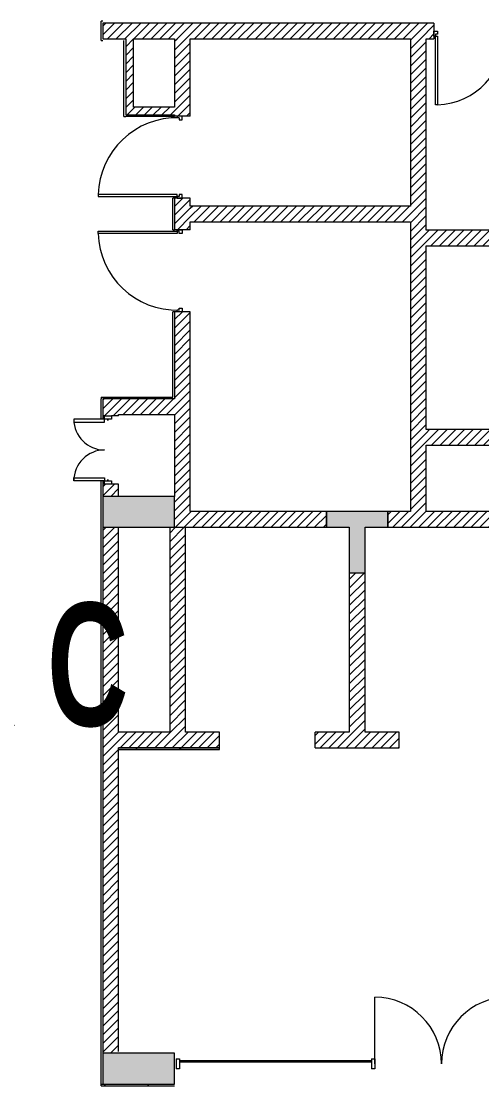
# Model space of a CAD drawing. Header units: millimetres. Extents: x -106145 to 154907, y -84585 to 152038.
# Drawn here: x 105734 to 112479, y 73855 to 89435 of the extents above; entities that cross this region are included whole.
import ezdxf

# ---------------------------------------------------------------- set-up
doc = ezdxf.new("R2010")
doc.units = ezdxf.units.MM
for name, color, linetype, lineweight in [('A-DOOR', 7, 'Continuous', 5), ('A-DOOR-FRAM', 7, 'Continuous', 9), ('A-GLAZ-CURT', 7, 'Continuous', 5), ('A-GLAZ-CWMG', 7, 'Continuous', 5), ('A-WALL', 7, 'Continuous', 5), ('A-WALL-PATT', 7, 'Continuous', 5), ('G-ANNO-TEXT', 7, 'Continuous', 9), ('S-COLS', 7, 'Continuous', 5)]:
    doc.layers.add(name, color=color, linetype=linetype, lineweight=lineweight)
doc.styles.add('Swis721 Cn BT_B', font='swisscb.ttf', dxfattribs={"width": 0.8, "height": 1800})
pattern_1 = [(45, (0, 0), (-63.63961, 63.63961), [])]
pattern_2 = [(45, (0, 0), (-318.198, 318.198), [])]

# ---------------------------------------------------------------- blocks, each defined once
blk = doc.blocks.new('M_Concrete-Rectangular-Column - 1050 x 450-11797062-Site Plan -MAIN')
at = {"layer": 'S-COLS', "true_color": 0xd4d4d4}
blk.add_hatch(color=254, dxfattribs=at).paths.add_polyline_path([(-525, -225), (525, -225), (524, 225), (-525, 225)], flags=0)
at = {"layer": 'S-COLS', "color": 254, "true_color": 0xdddddd}
for p, q in [((525, 225), (-525, 225)), ((-525, 225), (-525, -225)), ((525, -225), (525, 225)), ((-525, -225), (525, -225))]:
    blk.add_line(p, q, dxfattribs=at)
blk = doc.blocks.new('Columns 4 - Columns 4-2543545-Site Plan -MAIN')
at = {"layer": 'S-COLS', "true_color": 0xd4d4d4}
h = blk.add_hatch(color=254, dxfattribs=at)
h.paths.add_polyline_path([(116629, 81280), (116859, 81280), (116859, 82030), (117679, 82030), (117679, 82330), (116629, 82330), (116629, 81970)], flags=0)
h.paths.add_polyline_path([(121159, 81360), (121389, 81360), (121389, 82260), (120489, 82260), (120489, 82030), (121159, 82030), (121159, 81480)], flags=0)
h.paths.add_polyline_path([(110539, 81360), (110769, 81360), (110769, 82030), (111104, 82030), (111104, 82260), (110204, 82260), (110204, 82030), (110539, 82030)], flags=0)
at = {"layer": 'S-COLS', "color": 254, "true_color": 0xdddddd}
for p, q in [((117679, 82330), (116629, 82330)), ((116629, 82330), (116629, 81280)), ((117679, 82030), (117679, 82330)), ((111104, 82260), (110204, 82260)), ((110204, 82030), (110204, 82260)), ((111104, 82030), (111104, 82260)), ((121389, 82260), (120489, 82260)), ((120489, 82030), (120489, 82260)), ((121389, 81510), (121389, 82260)), ((110204, 82030), (110539, 82030)), ((110539, 82030), (110539, 81360)), ((110769, 81360), (110769, 82030)), ((110769, 82030), (111104, 82030)), ((116859, 81280), (116859, 82030)), ((116859, 82030), (117679, 82030)), ((120489, 82030), (121159, 82030)), ((121159, 82030), (121159, 81360)), ((110539, 81360), (110769, 81360)), ((121159, 81360), (121389, 81360)), ((121389, 81360), (121389, 81480)), ((116859, 81280), (116629, 81280))]:
    blk.add_line(p, q, dxfattribs=at)
blk = doc.blocks.new('DC_SglFl-W-Int - BFWD6 1_2-15013478-Site Plan -MAIN')
at = {"layer": 'A-DOOR', "color": 254, "lineweight": 9, "true_color": 0xdddddd}
for p, q in [((547, -77.5), (547, -1231.5)), ((577, -77.5), (547, -77.5)), ((577, -1231.5), (577, -77.5)), ((547, -1231.5), (577, -1231.5))]:
    blk.add_line(p, q, dxfattribs=at)
at = {"layer": 'A-DOOR', "color": 254, "true_color": 0xdddddd}
blk.add_arc((577, -77.5), 1154.4, 178.51084, 268.51084, dxfattribs=at)
at = {"layer": 'A-DOOR-FRAM', "color": 254, "true_color": 0xdddddd}
for p, q in [((-600, -2.5), (-600, -77.5)), ((-547, -2.5), (-600, -2.5)), ((-600, -77.5), (-577, -77.5)), ((-577, -47.5), (-547, -47.5)), ((-577, -47.5), (-577, -77.5)), ((-547, -47.5), (-547, -2.5)), ((547, -2.5), (547, -47.5)), ((600, -2.5), (547, -2.5)), ((547, -47.5), (577, -47.5)), ((577, -47.5), (577, -77.5)), ((577, -77.5), (600, -77.5)), ((600, -77.5), (600, -2.5))]:
    blk.add_line(p, q, dxfattribs=at)
blk = doc.blocks.new('DC_SglFl-W-Int - BFWD6 1_2-15013509-Site Plan -MAIN')
at = {"layer": 'A-DOOR', "color": 254, "lineweight": 9, "true_color": 0xdddddd}
for p, q in [((547, 77.5), (547, 1231.5)), ((547, 1231.5), (577, 1231.5)), ((577, 1231.5), (577, 77.5)), ((577, 77.5), (547, 77.5))]:
    blk.add_line(p, q, dxfattribs=at)
at = {"layer": 'A-DOOR', "color": 254, "true_color": 0xdddddd}
blk.add_arc((577, 77.5), 1154.4, 91.48916, 181.48916, dxfattribs=at)
at = {"layer": 'A-DOOR-FRAM', "color": 254, "true_color": 0xdddddd}
for p, q in [((-600, 2.5), (-600, 77.5)), ((-600, 77.5), (-577, 77.5)), ((-547, 2.5), (-600, 2.5)), ((-577, 47.5), (-577, 77.5)), ((-577, 47.5), (-547, 47.5)), ((-547, 47.5), (-547, 2.5)), ((547, 47.5), (577, 47.5)), ((547, 2.5), (547, 47.5)), ((600, 2.5), (547, 2.5)), ((577, 77.5), (600, 77.5)), ((577, 47.5), (577, 77.5)), ((600, 77.5), (600, 2.5))]:
    blk.add_line(p, q, dxfattribs=at)
blk = doc.blocks.new('M_Door-Passage-Double-Flush - SHD 1_0-11754630-Site Plan -MAIN')
at = {"layer": 'A-DOOR', "color": 254, "lineweight": 9, "true_color": 0xdddddd}
for p, q in [((-405, -96.35), (-450, -96.35)), ((-450, -96.35), (-450, -121.35)), ((-450, -146.35), (-450, -546.35)), ((-405, -546.35), (-405, -96.35)), ((405, -96.35), (450, -96.35)), ((405, -546.35), (405, -96.35)), ((450, -96.35), (450, -121.35)), ((450, -146.35), (450, -546.35)), ((-450, -546.35), (-405, -546.35)), ((450, -546.35), (405, -546.35))]:
    blk.add_line(p, q, dxfattribs=at)
at = {"layer": 'A-DOOR', "color": 254, "true_color": 0xdddddd}
for centre, start, end in [((-450, -96.35), 270, 360), ((450, -96.35), 180, 270)]:
    blk.add_arc(centre, 450, start, end, dxfattribs=at)
at = {"layer": 'A-DOOR-FRAM', "color": 254, "true_color": 0xdddddd}
for p, q in [((-500, 3.65), (-450, 3.65)), ((-500, -96.35), (-500, 3.65)), ((-450, 3.65), (-450, -45.5625)), ((450, 3.65), (500, 3.65)), ((450, -45.5625), (450, 3.65)), ((500, 3.65), (500, -96.35)), ((-450, -96.35), (-500, -96.35)), ((-450, -45.5625), (-434.125, -45.5625)), ((-450, -46.5875), (-450, -96.35)), ((-434.125, -46.5875), (-450, -46.5875)), ((-434.125, -45.5625), (-434.125, -46.5875)), ((434.125, -45.5625), (450, -45.5625)), ((434.125, -46.5875), (434.125, -45.5625)), ((450, -46.5875), (434.125, -46.5875)), ((450, -96.35), (450, -46.5875)), ((500, -96.35), (450, -96.35))]:
    blk.add_line(p, q, dxfattribs=at)
blk = doc.blocks.new('System Panel - Glazed-13179209-Site Plan -MAIN')
at = {"layer": 'A-GLAZ-CURT', "color": 254, "lineweight": 9, "true_color": 0xdddddd}
for p, q in [((-696.25, -24.5), (696.25, -24.5)), ((-696.25, -49.5), (-696.25, -24.5)), ((696.25, -49.5), (-696.25, -49.5)), ((696.25, -49.5), (696.25, -24.5))]:
    blk.add_line(p, q, dxfattribs=at)
blk = doc.blocks.new('System Panel - Glazed-13179221-Site Plan -MAIN')
at = {"layer": 'A-GLAZ-CURT', "color": 254, "lineweight": 9, "true_color": 0xdddddd}
for p, q in [((-708.75, -24.5), (708.75, -24.5)), ((-708.75, -49.5), (-708.75, -24.5)), ((708.75, -49.5), (-708.75, -49.5)), ((708.75, -49.5), (708.75, -24.5))]:
    blk.add_line(p, q, dxfattribs=at)
blk = doc.blocks.new('M_Curtain Wall Dbl Glass - LOBBY FIRE GLASS DOOR-15013692-Site Plan -MAIN')
at = {"layer": 'A-DOOR', "color": 254, "lineweight": 9, "true_color": 0xdddddd}
for p, q in [((-975, 0), (-975, -975)), ((975, 0), (975, -975))]:
    blk.add_line(p, q, dxfattribs=at)
at = {"layer": 'A-DOOR', "color": 254, "true_color": 0xdddddd}
for centre, start, end in [((-975, 0), 270, 360), ((975, 0), 180, 270)]:
    blk.add_arc(centre, 975, start, end, dxfattribs=at)
blk = doc.blocks.new('DC_SglFl-W-Int - FIRE 1_05 wall opening_TYPE A-15005799-Site Plan -MAIN')
at = {"layer": 'A-DOOR', "color": 254, "lineweight": 9, "true_color": 0xdddddd}
for p, q in [((472, 77.5), (472, 1081.5)), ((472, 1081.5), (502, 1081.5)), ((502, 1081.5), (502, 77.5)), ((502, 77.5), (472, 77.5))]:
    blk.add_line(p, q, dxfattribs=at)
at = {"layer": 'A-DOOR', "color": 254, "true_color": 0xdddddd}
blk.add_arc((502, 77.5), 1004.4, 91.71152, 181.71152, dxfattribs=at)
at = {"layer": 'A-DOOR-FRAM', "color": 254, "true_color": 0xdddddd}
for p, q in [((-525, 2.5), (-525, 77.5)), ((-525, 77.5), (-502, 77.5)), ((-472, 2.5), (-525, 2.5)), ((-502, 47.5), (-502, 77.5)), ((-502, 47.5), (-472, 47.5)), ((-472, 47.5), (-472, 2.5)), ((472, 47.5), (502, 47.5)), ((472, 2.5), (472, 47.5)), ((525, 2.5), (472, 2.5)), ((502, 77.5), (525, 77.5)), ((502, 47.5), (502, 77.5)), ((525, 77.5), (525, 2.5))]:
    blk.add_line(p, q, dxfattribs=at)
blk = doc.blocks.new('Rectangular Mullion - 50 x 150mm-13179208-Site Plan -MAIN')
at = {"layer": 'A-GLAZ-CWMG', "color": 254, "lineweight": 18, "true_color": 0xdddddd}
for p, q in [((25, 75), (-25, 75)), ((-25, 75), (-25, -75)), ((25, 75), (25, -75)), ((-25, -75), (25, -75))]:
    blk.add_line(p, q, dxfattribs=at)
blk = doc.blocks.new('Rectangular Mullion - 50 x 150mm-13179211-Site Plan -MAIN')
at = {"layer": 'A-GLAZ-CWMG', "color": 254, "lineweight": 18, "true_color": 0xdddddd}
for p, q in [((0, 75), (-50, 75)), ((-50, 75), (-50, -75)), ((0, 75), (0, -75)), ((-50, -75), (0, -75))]:
    blk.add_line(p, q, dxfattribs=at)
blk = doc.blocks.new('MM-HOSPITAL BLOCK-C_2022_11_01_Facade reworking_rvt-1-Site Plan -MAIN')
at = {"layer": 'A-WALL-PATT', "true_color": 0xaaaaaa}
h = blk.add_hatch(dxfattribs=at)
h.set_pattern_fill('FP_10', color=253, style=0, pattern_type=2)
h.set_pattern_definition(pattern_1)
h.paths.add_polyline_path([(106929, 89180), (111779, 89180), (111779, 89410), (106929, 89410), (106929, 89346)], flags=0)
h.paths.add_polyline_path([(112829, 89180), (116394, 89180), (116394, 89410), (112829, 89410)], flags=0)
h = blk.add_hatch(dxfattribs=at)
h.set_pattern_fill('FP_10', color=253, style=0, pattern_type=2)
h.set_pattern_definition(pattern_1)
h.paths.add_polyline_path([(107264, 88180), (107379, 88180), (107379, 89180), (107264, 89180)], flags=0)
h = blk.add_hatch(dxfattribs=at)
h.set_pattern_fill('FP_10', color=253, style=0, pattern_type=2)
h.set_pattern_definition(pattern_1)
h.paths.add_polyline_path([(107979, 82260), (108209, 82260), (108209, 85184), (107979, 85184), (107979, 82480)], flags=0)
h.paths.add_polyline_path([(107979, 86384), (108209, 86384), (108209, 86846), (107979, 86846)], flags=0)
h.paths.add_polyline_path([(107979, 88046), (108209, 88046), (108209, 89180), (107979, 89180), (107979, 88065)], flags=0)
h = blk.add_hatch(dxfattribs=at)
h.set_pattern_fill('FP_10', color=253, style=0, pattern_type=2)
h.set_pattern_definition(pattern_1)
h.paths.add_polyline_path([(111434, 82260), (111664, 82260), (111664, 89180), (111434, 89180), (111434, 85658)], flags=0)
h = blk.add_hatch(dxfattribs=at)
h.set_pattern_fill('FP_10', color=253, style=0, pattern_type=2)
h.set_pattern_definition(pattern_1)
h.paths.add_polyline_path([(107977, 88065), (107979, 88065), (107977, 88180), (107264, 88180), (107264, 88065)], flags=0)
h = blk.add_hatch(dxfattribs=at)
h.set_pattern_fill('FP_10', color=253, style=0, pattern_type=2)
h.set_pattern_definition(pattern_1)
h.paths.add_polyline_path([(111434, 86500), (111434, 86730), (108209, 86730), (108209, 86500)], flags=0)
h = blk.add_hatch(dxfattribs=at)
h.set_pattern_fill('FP_10', color=253, style=0, pattern_type=2)
h.set_pattern_definition(pattern_1)
h.paths.add_polyline_path([(116164, 86150), (116164, 86380), (111664, 86380), (111664, 86150), (112178, 86150)], flags=0)
h = blk.add_hatch(dxfattribs=at)
h.set_pattern_fill('FP_10', color=253, style=0, pattern_type=2)
h.set_pattern_definition(pattern_1)
h.paths.add_polyline_path([(106929, 82480), (107159, 82480), (107159, 82660), (106929, 82660), (106929, 82635)], flags=0)
h.paths.add_polyline_path([(107004, 83660), (107159, 83660), (107159, 83910), (106929, 83910), (106929, 83660), (106954, 83660)], flags=0)
h = blk.add_hatch(dxfattribs=at)
h.set_pattern_fill('FP_10', color=253, style=0, pattern_type=2)
h.set_pattern_definition(pattern_1)
h.paths.add_polyline_path([(107159, 83680), (107979, 83680), (107977, 83910), (107159, 83910)], flags=0)
h = blk.add_hatch(dxfattribs=at)
h.set_pattern_fill('FP_10', color=253, style=0, pattern_type=2)
h.set_pattern_definition(pattern_1)
h.paths.add_polyline_path([(120580, 83230), (121159, 83230), (121159, 83460), (111664, 83460), (111664, 83230), (116379, 83230)], flags=0)
h = blk.add_hatch(dxfattribs=at)
h.set_pattern_fill('FP_10', color=253, style=0, pattern_type=2)
h.set_pattern_definition(pattern_1)
h.paths.add_polyline_path([(110204, 82030), (110204, 82260), (107979, 82260), (107979, 82030)], flags=0)
h = blk.add_hatch(dxfattribs=at)
h.set_pattern_fill('FP_10', color=253, style=0, pattern_type=2)
h.set_pattern_definition(pattern_1)
h.paths.add_polyline_path([(113169, 82030), (116629, 82030), (116629, 82260), (111104, 82260), (111104, 82030), (112178, 82030)], flags=0)
h = blk.add_hatch(dxfattribs=at)
h.set_pattern_fill('FP_10', color=253, style=0, pattern_type=2)
h.set_pattern_definition(pattern_1)
h.paths.add_polyline_path([(106929, 74330), (107159, 74330), (107159, 82030), (106929, 82030), (106929, 78283)], flags=0)
h = blk.add_hatch(dxfattribs=at)
h.set_pattern_fill('FP_10', color=253, style=0, pattern_type=2)
h.set_pattern_definition(pattern_1)
h.paths.add_polyline_path([(108139, 79030), (108139, 82030), (107909, 82030), (107909, 79030), (107979, 79030)], flags=0)
h = blk.add_hatch(dxfattribs=at)
h.set_pattern_fill('FP_10', color=253, style=0, pattern_type=2)
h.set_pattern_definition(pattern_1)
h.paths.add_polyline_path([(110769, 79030), (110769, 81360), (110539, 81360), (110539, 79030)], flags=0)
h = blk.add_hatch(dxfattribs=at)
h.set_pattern_fill('FP_10', color=253, style=0, pattern_type=2)
h.set_pattern_definition(pattern_1)
h.paths.add_polyline_path([(115774, 78800), (115799, 78800), (115799, 79030), (115299, 79030), (115299, 78800)], flags=0)
h.paths.add_polyline_path([(113899, 78800), (113899, 79030), (112669, 79030), (112669, 78800)], flags=0)
h.paths.add_polyline_path([(111269, 78800), (111269, 79030), (110039, 79030), (110039, 78800)], flags=0)
h.paths.add_polyline_path([(108639, 78800), (108639, 79030), (107159, 79030), (107159, 78800), (107977, 78800)], flags=0)
h = blk.add_hatch(dxfattribs=at)
h.set_pattern_fill('FP_13', color=253, style=0, pattern_type=2)
h.set_pattern_definition(pattern_2)
h.paths.add_polyline_path([(107159, 78775), (108639, 78775), (108639, 78800), (107159, 78800)], flags=0)
h = blk.add_hatch(dxfattribs=at)
h.set_pattern_fill('FP_13', color=253, style=0, pattern_type=2)
h.set_pattern_definition(pattern_2)
h.paths.add_polyline_path([(107979, 73855), (107977, 73880), (106904, 73880), (106904, 73855), (107977, 73855)], flags=0)
at = {"layer": 'A-WALL', "color": 254, "true_color": 0xdddddd}
for p, q in [((106904, 89155), (106904, 89435)), ((106929, 89435), (106904, 89435)), ((106904, 89155), (106929, 89155)), ((107239, 88040), (107239, 89155)), ((107239, 88040), (107264, 88040)), ((107979, 88040), (107264, 88040)), ((107979, 88040), (107979, 88046)), ((107954, 86384), (107954, 86846)), ((107979, 86846), (107954, 86846)), ((107954, 86384), (107979, 86384)), ((107954, 83935), (107954, 85184)), ((107979, 85184), (107954, 85184)), ((106904, 83935), (107954, 83935)), ((106904, 83935), (106904, 83910)), ((106904, 83610), (106904, 83910)), ((106929, 83610), (106904, 83610)), ((106929, 83660), (106929, 83610)), ((106904, 73880), (106904, 82710)), ((106929, 82710), (106904, 82710)), ((106929, 82710), (106929, 82660)), ((107159, 78775), (107159, 78800))]:
    blk.add_line(p, q, dxfattribs=at)
at = {"layer": 'A-WALL', "color": 254, "lineweight": 18, "true_color": 0xdddddd}
for p, q in [((111779, 89410), (106929, 89410)), ((106929, 89410), (106929, 89180)), ((111779, 89410), (111779, 89180)), ((106929, 89180), (107264, 89180)), ((107264, 89180), (107264, 88180)), ((107379, 89180), (107979, 89180)), ((107379, 88180), (107379, 89180)), ((107979, 89180), (107979, 88180)), ((108209, 88046), (108209, 89180)), ((108209, 89180), (111434, 89180)), ((111434, 89180), (111434, 86730)), ((111664, 86380), (111664, 89180)), ((111664, 89180), (111779, 89180)), ((107264, 88180), (107264, 88065)), ((107264, 88065), (107979, 88065)), ((107979, 88180), (107379, 88180)), ((107979, 88065), (107979, 88046)), ((108209, 88046), (107979, 88046)), ((107979, 86846), (107979, 86384)), ((108209, 86846), (107979, 86846)), ((108209, 86730), (108209, 86846)), ((111434, 86730), (108209, 86730)), ((108209, 86384), (108209, 86500)), ((108209, 86500), (111434, 86500)), ((111434, 86500), (111434, 82260)), ((108209, 86384), (107979, 86384)), ((116164, 86380), (111664, 86380)), ((111664, 83460), (111664, 86150)), ((111664, 86150), (116164, 86150)), ((107979, 85184), (107979, 83910)), ((108209, 85184), (107979, 85184)), ((108209, 82260), (108209, 85184)), ((106929, 83910), (106929, 83660)), ((107159, 83910), (106929, 83910)), ((107979, 83910), (107159, 83910)), ((107159, 83660), (107159, 83680)), ((107159, 83680), (107979, 83680)), ((107979, 83680), (107979, 82480)), ((106954, 83660), (106929, 83660)), ((107159, 83660), (107054, 83660)), ((116164, 83460), (111664, 83460)), ((111664, 82260), (111664, 83230)), ((111664, 83230), (121159, 83230)), ((106929, 82660), (106929, 82480)), ((106954, 82660), (106929, 82660)), ((107159, 82660), (107054, 82660)), ((107159, 82480), (107159, 82660)), ((110204, 82260), (108209, 82260)), ((110204, 82260), (110204, 82030)), ((111434, 82260), (111104, 82260)), ((111104, 82260), (111104, 82030)), ((116629, 82260), (111664, 82260)), ((106929, 82030), (106929, 74330)), ((107159, 79030), (107159, 82030)), ((107909, 82030), (107909, 79030)), ((107979, 82030), (110204, 82030)), ((107979, 82030), (108139, 82030)), ((108139, 79030), (108139, 82030)), ((111104, 82030), (113169, 82030)), ((110539, 81360), (110539, 79030)), ((110539, 81360), (110769, 81360)), ((110769, 79030), (110769, 81360)), ((107909, 79030), (107159, 79030)), ((108639, 79030), (108139, 79030)), ((108639, 78800), (108639, 79030)), ((110539, 79030), (110039, 79030)), ((110039, 78800), (110039, 79030)), ((111269, 79030), (110769, 79030)), ((111269, 78800), (111269, 79030)), ((107159, 78800), (108639, 78800)), ((108639, 78800), (107159, 78800)), ((107159, 74355), (107159, 78775)), ((107159, 78775), (108639, 78775)), ((108639, 78775), (108639, 78800)), ((110039, 78800), (111269, 78800)), ((106904, 73880), (106929, 73880)), ((106904, 73855), (106904, 73880)), ((106904, 73855), (107979, 73855))]:
    blk.add_line(p, q, dxfattribs=at)
at = {"color": 253, "lineweight": 5, "true_color": 0xaaaaaa}
for name, p, rotation in [('DC_SglFl-W-Int - FIRE 1_05 wall opening_TYPE A-15005799-Site Plan -MAIN', (112304, 89295), 180), ('DC_SglFl-W-Int - BFWD6 1_2-15013478-Site Plan -MAIN', (108094, 87446), 269.9999999999998), ('DC_SglFl-W-Int - BFWD6 1_2-15013509-Site Plan -MAIN', (108094, 85784), 89.99999999999986), ('M_Door-Passage-Double-Flush - SHD 1_0-11754630-Site Plan -MAIN', (107050, 83160), 270), ('M_Curtain Wall Dbl Glass - LOBBY FIRE GLASS DOOR-15013692-Site Plan -MAIN', (111889, 74175), 180), ('System Panel - Glazed-13179209-Site Plan -MAIN', (108750, 74175), 180), ('System Panel - Glazed-13179221-Site Plan -MAIN', (110155, 74175), 180)]:
    blk.add_blockref(name, p, dxfattribs=dict(at, rotation=rotation))
for name, p in [('M_Concrete-Rectangular-Column - 1050 x 450-11797062-Site Plan -MAIN', (107454, 82255)), ('Columns 4 - Columns 4-2543545-Site Plan -MAIN', (0, 0)), ('M_Concrete-Rectangular-Column - 1050 x 450-11797062-Site Plan -MAIN', (107454, 74105))]:
    blk.add_blockref(name, p, dxfattribs=at)
at = {"color": 253, "lineweight": 5, "true_color": 0xaaaaaa, "extrusion": (0, 0, -1)}
for name, p in [('Rectangular Mullion - 50 x 150mm-13179211-Site Plan -MAIN', (-108004, 74175)), ('Rectangular Mullion - 50 x 150mm-13179208-Site Plan -MAIN', (-110889, 74175))]:
    blk.add_blockref(name, p, dxfattribs=at)

msp = doc.modelspace()

# ---------------------------------------------------------------- block references
at = {"lineweight": 5}
msp.add_blockref('MM-HOSPITAL BLOCK-C_2022_11_01_Facade reworking_rvt-1-Site Plan -MAIN', (0, 0), dxfattribs=at)

# ---------------------------------------------------------------- texts
at = {"layer": 'G-ANNO-TEXT', "insert": (99791.65, 80922.58), "char_height": 1800, "width": 8119.491, "attachment_point": 1, "style": 'Swis721 Cn BT_B'}
msp.add_mtext('BLOCK C', dxfattribs=at)

doc.saveas('drawing.dxf')
